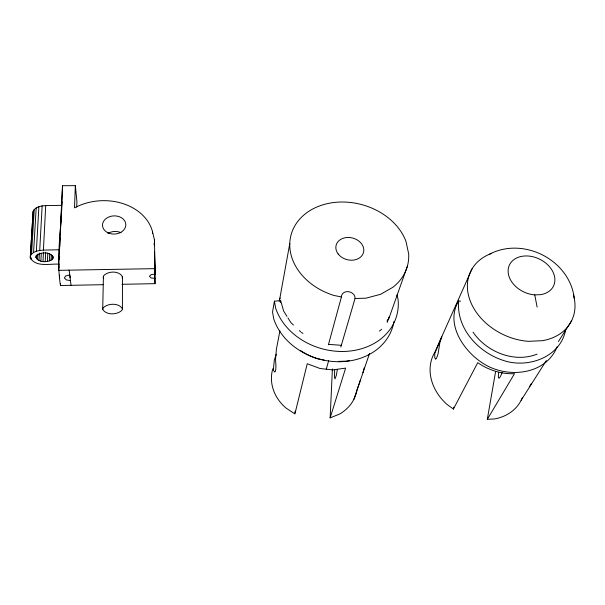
<?xml version="1.0" encoding="UTF-8"?>
<svg xmlns="http://www.w3.org/2000/svg" width="605" height="605" viewBox="0 0 605 605"><rect width="100%" height="100%" fill="white"/><g stroke="black" fill="none" stroke-linecap="round" stroke-linejoin="round"><path stroke-width="0.91" d="M122.422 308.845L122.452 276.825C119.23 270.45 107.75 270.836 103.432 275.986L102.714 309.337C106.321 315.523 117.567 314.993 122.15 310.047L122.422 308.845C118.928 302.568 107.478 303.105 102.956 308.126L102.714 309.337M152.505 233.5L152.505 231.639A51.145 40.187 -3.4 0 0 74.498 207.855L75.353 185.652L62.534 185.72L60.303 234.717M121.998 284.312L155.016 283.654L154.577 257.14M155.039 278.308L151.189 278.035L149.427 276.334L151.182 274.557L155.054 274.133L154.464 239.913L152.505 231.639M154.464 239.913L154.426 245.517L154.003 243.671M76.714 207.107L76.911 201.601L75.353 185.652M62.065 201.79C61.173 229.59 56.121 257.843 60.455 285.522L103.122 284.69M59.804 246.938L60.19 237.538M70.104 277.831L70.18 275.94M36.081 255.703L35.975 257.556C39 262.88 47.75 262.691 52.272 259.333L52.438 255.575M52.272 259.333L52.968 258.282L53.051 256.399M51.047 260.256L51.304 254.607M59.57 276.13L59.449 278.02L59.57 275.222M360.451 380.008L356.995 390.043A43.484 37.926 16.8 0 1 339.518 414.085L330.149 417.873L332.395 368.899M49.391 260.974L49.739 253.45M60.455 285.522L60.538 283.639M47.402 261.443L47.81 252.981M62.534 185.72L58.42 270.344L155.077 268.643M45.224 261.64L45.693 252.232M40.875 261.171L41.276 253.639M58.814 264.151C49.988 263.553 35.514 267.584 30.25 257.685L30.409 255.809C32.836 251.219 38.728 250.425 43.409 250.115L45.708 205.579L61.445 205.337M43 261.549L43.484 252.134M38.992 260.536L39.408 252.996M39.711 250.44L42.138 205.889L45.708 205.579M36.459 258.66L36.663 254.97M37.487 259.681L37.805 254.017M36.353 251.249L38.886 206.691L42.138 205.889M59.449 278.02L59.608 275.275M33.562 252.474L36.187 207.931L38.886 206.691M30.25 257.685L33.124 211.326L34.22 209.512L36.187 207.931M30.409 255.809L33.124 211.326M31.067 259.53L31.18 257.685M31.536 254.032L34.22 209.512M334.671 370.139L334.512 377.323L335.011 378.881L336.365 375.251L337.31 369.738M294.968 412.981L295.104 411.105M460.526 301.245L458.719 300.904C456.026 328.129 478.147 352.14 502.861 360.27C527.575 368.997 560.873 357.336 565.736 329.347M58.98 263.916L58.42 270.344L59.018 266.782M59.381 259.318L59.615 256.565M364.172 367.976L362.962 372.665M35.975 257.556L36.081 256.429C39.801 251.529 50.033 251.65 53.096 257.163L52.968 258.282M286.982 316.385L283.609 310.985L280.69 300.715L274.42 301.161L272.537 311.953L273.732 318.873A62.262 51.455 15.4 0 0 337.325 361.714A62.262 51.455 15.4 0 0 393.916 321.55M522.266 397.84A49.406 40.021 29.1 0 1 494.829 418.91L487.305 419.348L495.624 371.447M279.298 301.328L289.795 243.46M280.357 302.508L280.69 300.715M279.911 330.844L276.409 349.183L275.525 359.415L275.933 365.76A12.932 2.223 83.5 0 1 274.708 372.03L273.422 370.32L273.71 366.07L274.315 360.194L276.251 354.265M472.127 268.711L434.738 352.435A49.406 40.021 29.1 0 0 446.898 404.367L453.41 409.056L453.78 407.21M122.187 278.058L122.452 276.825M387.223 322.374L388.947 317.065M328.409 344.767L341.424 296.919A6.92 5.649 16.2 0 1 348.427 291.655A6.92 5.649 16.2 0 1 355.052 298.469L365.995 298.182L380.636 294.28L392.925 287.246A60.22 47.5 14.7 0 0 408.67 253.85L405.97 241.35A60.22 47.5 14.7 0 0 306.19 213.164A60.22 47.5 14.7 0 0 334.081 295.497L341.424 296.919M326.276 369.201L328.704 360.527M340.819 347.073L355.052 298.469M330.149 417.873L345.621 368.12L332.553 369.92L320 368.49L307.234 363.734L294.907 413.926L286.059 408.088A43.484 37.926 16.8 0 1 272.832 368.702M557.069 346.877C545.687 375.206 507.194 378.707 483.667 363.756C463.861 351.596 444.751 323.713 458.719 300.904M353.804 399.466L369.549 353.449M388.463 319.712L407.362 266.238M453.41 409.056L477.738 362.675C488.303 370.063 501.583 374.329 514.507 373.663L487.305 419.348M521.17 400.238L546.345 360.557M558.438 341.507L571.528 320.877M386.988 321.111L388.463 318.88M379.426 331.094L381.604 329.309M537.127 354.122C514.227 363.257 486.541 351.959 473.019 332.16M489.286 254.319C523.242 236.252 569.857 259.893 574.274 298.386M69.749 275.003L65.771 275.91L64.349 277.937L66.3 279.896L70.46 280.637M534.752 294.877L540.711 294.65A24.419 18.203 25.5 0 0 547.117 264.241A24.419 18.203 25.5 0 0 509.123 265.708A24.419 18.203 25.5 0 0 534.752 294.877L537.127 307.098M338.407 361.412L346.552 361.124A54.783 45.488 15.5 0 0 349.327 360.618M43.409 250.115L59.691 249.759M329.029 344.404L341.5 345.319M324.235 360.111L317.58 358.81A54.783 45.488 15.5 0 1 300.345 350.408M301.343 332.455L302.969 333.393M293.463 325.029L290.839 322.548L287.95 317.927M299.369 330.602L300.685 331.835M103.198 277.219L103.621 278.444M396.91 294.938L398.03 299.18A63.268 51.856 15.2 0 1 347.361 351.286A63.268 51.856 15.2 0 1 275.638 308.142L274.42 301.161M69.129 270.072L71.05 285.333M154.57 251.975L155.054 274.133M154.577 262.555L155.016 283.654M108.038 233.386A11.427 9.014 -2.6 0 1 121.061 232.706M279.276 300.541A54.783 45.488 15.5 0 1 280.13 297.955M573.48 295.013A56.174 42.584 26.1 0 1 542.428 340.691L528.437 341.333A56.174 42.584 26.1 0 1 470.781 302.296A56.174 42.584 26.1 0 1 491.683 253.382M531.198 383.797A11.54 1.399 -67.8 0 1 529.352 386.708M502.165 372.461A11.608 1.891 -74.2 0 1 498.906 378.17A11.608 1.891 -74.2 0 1 498.709 372.672M441.733 337L440.017 341.742L438.156 353.32A11.472 1.906 -80.4 0 1 435.509 359.181L434.776 357.676L434.738 353.539L441.733 337M107.985 232.789A11.669 9.098 -2.3 0 0 125.825 225.12A11.669 9.098 -2.3 0 0 108.696 217.021A11.669 9.098 -2.3 0 0 107.985 232.789M338.127 253.926A14.157 11.162 14.7 0 0 362.312 255.113A14.157 11.162 14.7 0 0 349.017 237.478A14.157 11.162 14.7 0 0 338.127 253.926"/></g></svg>
